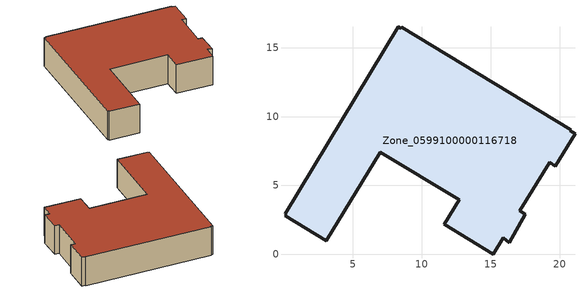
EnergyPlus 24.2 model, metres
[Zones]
Zone_0599100000116718
 floor ground (C_G): 21.12,8.76 19.68,6.39 19.29,6.67 17.1,3.17 17.5,2.91 16.35,0.86 15.91,1.21 15.18,0 11.64,2.17 12.72,3.97 6.99,7.42 3.08,0.99 0.1,2.79 0.17,2.9 0.07,2.96 8.29,16.53 8.48,16.41 8.53,16.48 20.81,9.04 20.77,8.97 z0
 wall outside (C_F): 3.08,0.99 6.99,7.42 12.72,3.97 11.64,2.17 15.18,0 15.91,1.21 16.35,0.86 17.5,2.91 17.1,3.17 19.29,6.67 19.68,6.39 21.12,8.76 20.77,8.97 20.81,9.04 8.53,16.48 8.48,16.41 8.29,16.53 0.07,2.96 0.17,2.9 0.1,2.79 3.08,0.99 z0:3.51
 roof outside (C_R): 0.17,2.9 0.1,2.79 3.08,0.99 6.99,7.42 12.72,3.97 11.64,2.17 15.18,0 15.91,1.21 16.35,0.86 17.5,2.91 17.1,3.17 19.29,6.67 19.68,6.39 21.12,8.76 20.77,8.97 20.81,9.04 8.53,16.48 8.48,16.41 8.29,16.53 0.07,2.96 z3.51
[BUILDING]
Pand.0599100000116718: North Axis=0; Terrain=City; Loads Convergence Tolerance Value=0.04; Temperature Convergence Tolerance Value=0.4; Solar Distribution=FullExterior; Maximum Number of Warmup Days=25; Minimum Number of Warmup Days=1
[Site:Location]
Rotterdam.The.Hague.AP_ZH_NLD Design_Conditions: Latitude=51.96; Longitude=4.45; Time Zone=1; Elevation=-4.5
[SITE:GROUNDTEMPERATURE:BUILDINGSURFACE]
18, 18, 18, 18, 18, 18, 18, 18, 18, 18, 18, 18
[MATERIAL] Thermal Absorptance=0.9; Solar Absorptance=0.7; Visible Absorptance=0.7
Name | Roughness | Thickness | Conductivity | Density | Specific Heat
G.D.1965 | MediumSmooth | 0.15 | 1 | 540 | 1210
F.D.1965 | Rough | 0.3 | 0.857143 | 1920 | 840
R.D.1965 | MediumRough | 0.2 | 0.08 | 1500 | 1000
[CONSTRUCTION]
C_G: G.D.1965
C_F: F.D.1965
C_R: R.D.1965
[ZONE]
Zone_0599100000116718: Type=1; Multiplier=1; Ceiling Height=Autocalculate; Volume=Autocalculate; Floor Area=autocalculate; Part of Total Floor Area=Yes
[ZONEINFILTRATION:DESIGNFLOWRATE]
Infil_Zone_0599100000116718: Zone or ZoneList or Space or SpaceList=Zone_0599100000116718; Schedule=AlwaysOn; Design Flow Rate Calculation Method=Flow/Area; Flow Rate per Floor Area=0.0042; Constant Term Coefficient=1; Temperature Term Coefficient=0; Velocity Term Coefficient=0; Velocity Squared Term Coefficient=0
[HVACTEMPLATE:ZONE:IDEALLOADSAIRSYSTEM]
Zone_0599100000116718: Maximum Heating Supply Air Temperature=50; Minimum Cooling Supply Air Temperature=13; Maximum Heating Supply Air Humidity Ratio=0.0156; Minimum Cooling Supply Air Humidity Ratio=0.0077; Heating Limit=NoLimit; Cooling Limit=NoLimit; Dehumidification Control Type=ConstantSensibleHeatRatio; Cooling Sensible Heat Ratio=0.7; Dehumidification Setpoint=60; Humidification Control Type=None; Humidification Setpoint=30; Outdoor Air Method=None; Outdoor Air Flow Rate per Person=0.00944; Outdoor Air Flow Rate per Zone Floor Area=0; Outdoor Air Flow Rate per Zone=0; Demand Controlled Ventilation Type=None; Outdoor Air Economizer Type=NoEconomizer; Heat Recovery Type=None; Sensible Heat Recovery Effectiveness=0.7; Latent Heat Recovery Effectiveness=0.65
[ZONECONTROL:THERMOSTAT]
ThermostatControl_Zone_0599100000116718: Zone or ZoneList=Zone_0599100000116718; Control Type Schedule=DualSetpointControlType; Control 1=Thermostat_Zone_0599100000116718; Temperature Difference Between Cutout And Setpoint=0
[THERMOSTATSETPOINT:DUALSETPOINT]
Thermostat_Zone_0599100000116718: Heating Setpoint Temperature Schedule=HeatingSetpoint_Zone_0599100000116718; Cooling Setpoint Temperature Schedule=CoolingSetpoint_Zone_0599100000116718
[SCHEDULE:COMPACT]
HeatingSetpoint_Zone_0599100000116718: Through: 12/31, For: AllDays, Until: 24:00, 21
CoolingSetpoint_Zone_0599100000116718: Through: 12/31, For: AllDays, Until: 24:00, 24
DualSetpointControlType: Through: 12/31, For: AllDays, Until: 24:00, 4
AlwaysOn: Through: 12/31, For: AllDays, Until: 24:00, 1
